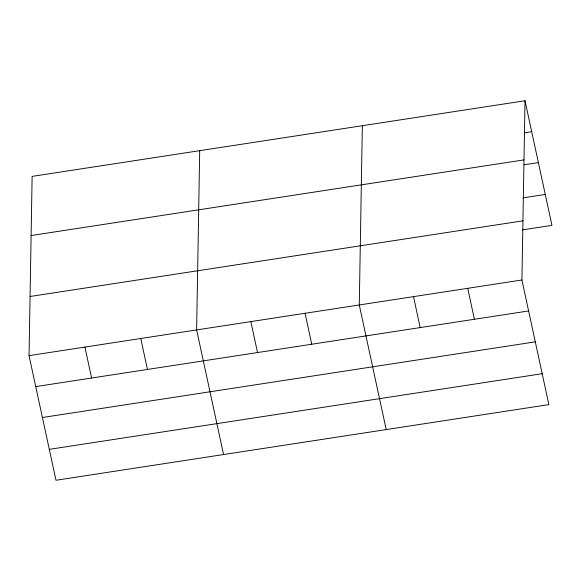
<?xml version="1.0" encoding="UTF-8"?>
<svg xmlns="http://www.w3.org/2000/svg" width="581" height="581" viewBox="0 0 581 581"><rect width="100%" height="100%" fill="white"/><g stroke="black" fill="none" stroke-linecap="round" stroke-linejoin="round"><path stroke-width="0.87" d="M525.006 100.738L521.927 279.991L548.871 404.608L55.994 480.262L29.05 355.645L32.129 176.392L525.006 100.738L551.95 225.355L522.617 229.858M199.704 150.675L196.632 329.921L223.569 454.538M362.355 125.707L359.276 304.96L386.22 429.57M524.592 132.788L531.702 131.698M31.113 235.545L523.989 159.891M524.164 164.786L538.384 162.6M523.045 197.86L545.268 194.446M30.067 296.492L522.944 220.838M29.05 355.645L521.927 279.991M35.746 386.597L528.623 310.944M42.428 417.507L535.304 341.853M49.312 449.353L542.189 373.699M467.712 288.314L474.408 319.267M413.498 296.637L420.186 327.59M305.061 313.282L311.757 344.235M250.847 321.598L257.536 352.558M140.769 338.498L147.465 369.451M84.913 347.075L91.602 378.028"/></g></svg>
